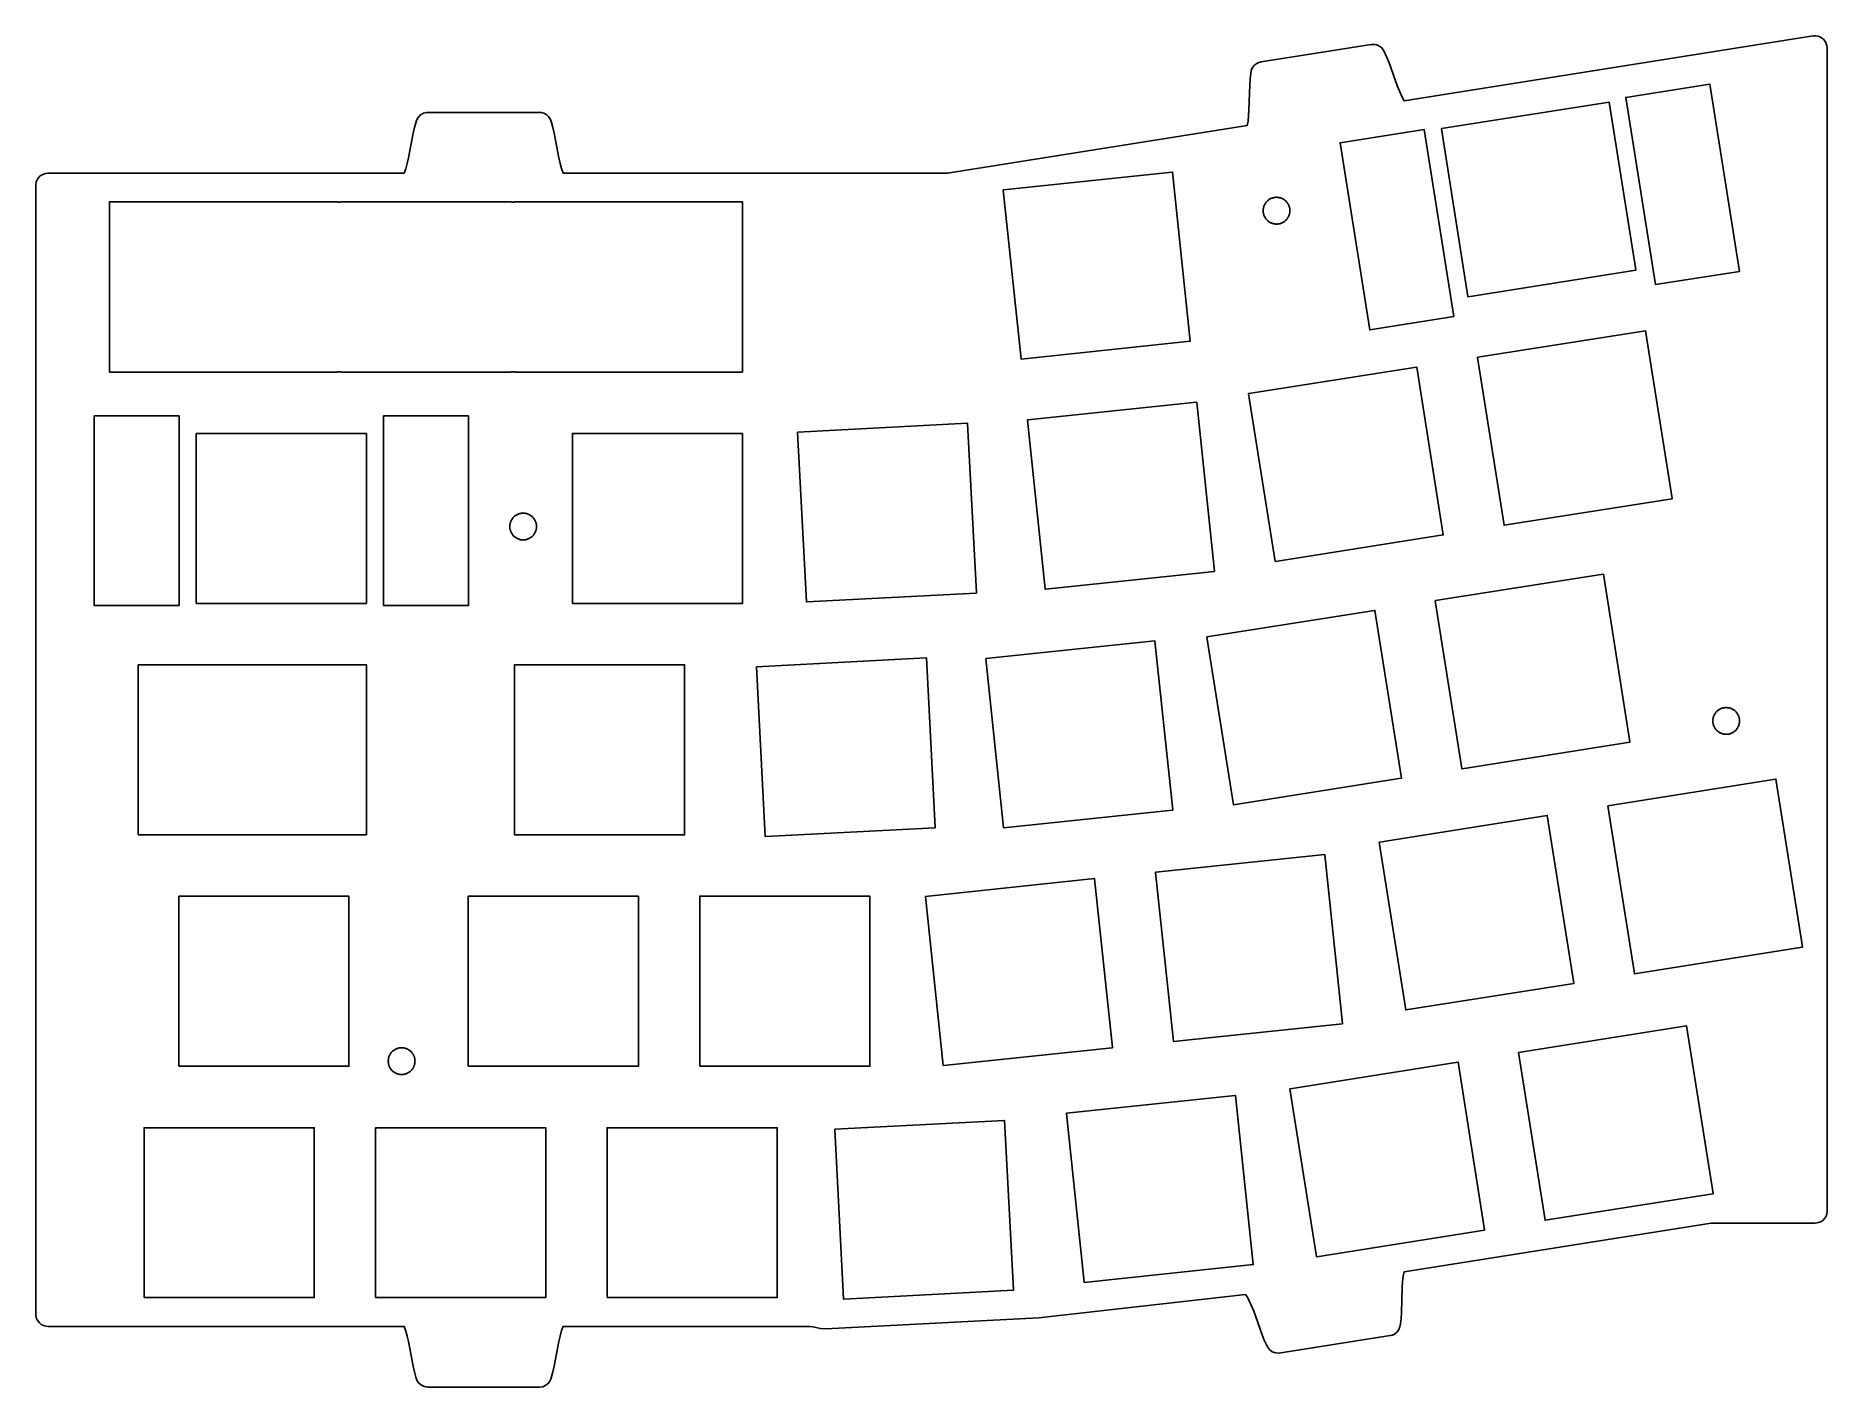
# Model space of a CAD drawing. Header units: millimetres. Extents: x -2 to 145, y -5 to 106.
import ezdxf

# ---------------------------------------------------------------- set-up
doc = ezdxf.new("R2010")
doc.units = ezdxf.units.MM
for name, color, linetype in [('PLATE_OUTLINE', 7, 'Continuous'), ('STAB_CLEARANCE', 1, 'Continuous'), ('STANDOFF_HOLES', 5, 'Continuous'), ('SWITCH_CUTOUTS', 3, 'Continuous')]:
    doc.layers.add(name, color=color, linetype=linetype)

msp = doc.modelspace()

# ---------------------------------------------------------------- linework, layer by layer
at = {"layer": 'PLATE_OUTLINE'}
msp.add_lwpolyline([(28.22, 95.09), (28.34, 95.44), (28.46, 95.88), (28.56, 96.34), (28.95, 98.37), (29.05, 98.84), (29.22, 99.42), (29.36, 99.68), (29.55, 99.88), (29.8, 100.02), (30.07, 100.09), (39.33, 100.09), (39.52, 100.08), (39.71, 100.02), (39.95, 99.88), (40.09, 99.75), (40.24, 99.51), (40.33, 99.27), (40.45, 98.84), (40.56, 98.37), (40.94, 96.34), (41.04, 95.88), (41.15, 95.47), (41.29, 95.1), (72.92, 95.1), (97.58, 99.01), (97.65, 99.36), (97.7, 99.82), (97.73, 100.29), (97.79, 102.35), (97.82, 102.83), (97.87, 103.28), (97.92, 103.53), (98.03, 103.79), (98.22, 104.01), (98.37, 104.12), (98.54, 104.2), (98.73, 104.25), (107.78, 105.68), (108.06, 105.69), (108.25, 105.64), (108.42, 105.57), (108.65, 105.4), (108.82, 105.17), (109.08, 104.62), (109.26, 104.17), (109.95, 102.23), (110.13, 101.79), (110.3, 101.4), (110.49, 101.05), (144.15, 106.38), (144.34, 106.39), (144.53, 106.37), (144.72, 106.31), (144.88, 106.21), (145.03, 106.09), (145.2, 105.85), (145.29, 105.58), (145.31, 105.39), (145.31, 9.67), (145.27, 9.38), (145.14, 9.11), (144.94, 8.89), (144.78, 8.78), (144.6, 8.71), (144.31, 8.67), (135.76, 8.66), (110.49, 4.65), (110.42, 4.29), (110.37, 3.83), (110.34, 3.36), (110.28, 1.3), (110.25, 0.82), (110.2, 0.38), (110.15, 0.12), (110.04, -0.14), (109.92, -0.29), (109.7, -0.47), (109.53, -0.55), (109.35, -0.59), (100.2, -2.04), (99.92, -2.02), (99.65, -1.92), (99.42, -1.75), (99.26, -1.52), (98.99, -0.97), (98.81, -0.52), (98.12, 1.42), (97.94, 1.86), (97.75, 2.28), (97.6, 2.56), (97.45, 2.78), (80.43, 0.88), (62.91, -0.03), (62.47, -0.01), (61.85, 0.14), (61.56, 0.16), (41.29, 0.16), (41.16, -0.18), (41.04, -0.63), (40.94, -1.09), (40.56, -3.11), (40.45, -3.59), (40.28, -4.17), (40.2, -4.34), (40.09, -4.5), (39.87, -4.68), (39.62, -4.8), (39.34, -4.84), (30.17, -4.84), (29.98, -4.82), (29.8, -4.77), (29.63, -4.68), (29.42, -4.5), (29.26, -4.26), (29.17, -4.02), (29.05, -3.59), (28.95, -3.11), (28.56, -1.09), (28.46, -0.63), (28.35, -0.22), (28.22, 0.16), (-1.1, 0.16), (-1.39, 0.2), (-1.66, 0.33), (-1.81, 0.45), (-1.98, 0.69), (-2.06, 0.87), (-2.1, 1.16), (-2.1, 94.09), (-2.06, 94.38), (-1.93, 94.65), (-1.73, 94.86), (-1.48, 95.01), (-1.3, 95.07), (-1.1, 95.09), (28.22, 95.09)], close=True, dxfattribs=at)
at = {"layer": 'STAB_CLEARANCE'}
for points in [[(138.1, 87), (131.19, 85.91), (128.74, 101.32), (135.66, 102.41), (138.1, 87)], [(114.58, 83.28), (107.67, 82.18), (105.23, 97.59), (112.14, 98.69), (114.58, 83.28)], [(2.69, 75.11), (9.69, 75.11), (9.69, 59.51), (2.69, 59.51), (2.69, 75.11)], [(26.5, 75.11), (33.5, 75.11), (33.5, 59.51), (26.5, 59.51), (26.5, 75.11)]]:
    msp.add_lwpolyline(points, close=True, dxfattribs=at)
at = {"layer": 'STANDOFF_HOLES'}
for points in [[(101.1, 92), (101.1, 91.95), (101.09, 91.89), (101.09, 91.84), (101.08, 91.79), (101.07, 91.73), (101.05, 91.68), (101.04, 91.63), (101.02, 91.58), (100.99, 91.53), (100.97, 91.48), (100.94, 91.43), (100.91, 91.39), (100.88, 91.34), (100.85, 91.3), (100.82, 91.26), (100.78, 91.22), (100.74, 91.18), (100.7, 91.15), (100.66, 91.12), (100.61, 91.09), (100.57, 91.06), (100.52, 91.03), (100.47, 91.01), (100.42, 90.98), (100.37, 90.96), (100.32, 90.95), (100.27, 90.93), (100.21, 90.92), (100.16, 90.91), (100.11, 90.91), (100.05, 90.9), (100, 90.9), (99.95, 90.9), (99.89, 90.91), (99.84, 90.91), (99.79, 90.92), (99.73, 90.93), (99.68, 90.95), (99.63, 90.96), (99.58, 90.98), (99.53, 91.01), (99.48, 91.03), (99.43, 91.06), (99.39, 91.09), (99.34, 91.12), (99.3, 91.15), (99.26, 91.18), (99.22, 91.22), (99.18, 91.26), (99.15, 91.3), (99.12, 91.34), (99.09, 91.39), (99.06, 91.43), (99.03, 91.48), (99.01, 91.53), (98.98, 91.58), (98.96, 91.63), (98.95, 91.68), (98.93, 91.73), (98.92, 91.79), (98.91, 91.84), (98.91, 91.89), (98.9, 91.95), (98.9, 92), (98.9, 92.05), (98.91, 92.11), (98.91, 92.16), (98.92, 92.21), (98.93, 92.27), (98.95, 92.32), (98.96, 92.37), (98.98, 92.42), (99.01, 92.47), (99.03, 92.52), (99.06, 92.57), (99.09, 92.61), (99.12, 92.66), (99.15, 92.7), (99.18, 92.74), (99.22, 92.78), (99.26, 92.82), (99.3, 92.85), (99.34, 92.88), (99.39, 92.91), (99.43, 92.94), (99.48, 92.97), (99.53, 92.99), (99.58, 93.02), (99.63, 93.04), (99.68, 93.05), (99.73, 93.07), (99.79, 93.08), (99.84, 93.09), (99.89, 93.09), (99.95, 93.1), (100, 93.1), (100.05, 93.1), (100.11, 93.09), (100.16, 93.09), (100.21, 93.08), (100.27, 93.07), (100.32, 93.05), (100.37, 93.04), (100.42, 93.02), (100.47, 92.99), (100.52, 92.97), (100.57, 92.94), (100.61, 92.91), (100.66, 92.88), (100.7, 92.85), (100.74, 92.82), (100.78, 92.78), (100.82, 92.74), (100.85, 92.7), (100.88, 92.66), (100.91, 92.61), (100.94, 92.57), (100.97, 92.52), (100.99, 92.47), (101.02, 92.42), (101.04, 92.37), (101.05, 92.32), (101.07, 92.27), (101.08, 92.21), (101.09, 92.16), (101.09, 92.11), (101.1, 92.05), (101.1, 92)], [(39.1, 66), (39.1, 65.95), (39.09, 65.89), (39.09, 65.84), (39.08, 65.79), (39.07, 65.73), (39.05, 65.68), (39.04, 65.63), (39.02, 65.58), (38.99, 65.53), (38.97, 65.48), (38.94, 65.43), (38.91, 65.39), (38.88, 65.34), (38.85, 65.3), (38.82, 65.26), (38.78, 65.22), (38.74, 65.18), (38.7, 65.15), (38.66, 65.12), (38.61, 65.09), (38.57, 65.06), (38.52, 65.03), (38.47, 65.01), (38.42, 64.98), (38.37, 64.96), (38.32, 64.95), (38.27, 64.93), (38.21, 64.92), (38.16, 64.91), (38.11, 64.91), (38.05, 64.9), (38, 64.9), (37.95, 64.9), (37.89, 64.91), (37.84, 64.91), (37.79, 64.92), (37.73, 64.93), (37.68, 64.95), (37.63, 64.96), (37.58, 64.98), (37.53, 65.01), (37.48, 65.03), (37.43, 65.06), (37.39, 65.09), (37.34, 65.12), (37.3, 65.15), (37.26, 65.18), (37.22, 65.22), (37.18, 65.26), (37.15, 65.3), (37.12, 65.34), (37.09, 65.39), (37.06, 65.43), (37.03, 65.48), (37.01, 65.53), (36.98, 65.58), (36.96, 65.63), (36.95, 65.68), (36.93, 65.73), (36.92, 65.79), (36.91, 65.84), (36.91, 65.89), (36.9, 65.95), (36.9, 66), (36.9, 66.05), (36.91, 66.11), (36.91, 66.16), (36.92, 66.21), (36.93, 66.27), (36.95, 66.32), (36.96, 66.37), (36.98, 66.42), (37.01, 66.47), (37.03, 66.52), (37.06, 66.57), (37.09, 66.61), (37.12, 66.66), (37.15, 66.7), (37.18, 66.74), (37.22, 66.78), (37.26, 66.82), (37.3, 66.85), (37.34, 66.88), (37.39, 66.91), (37.43, 66.94), (37.48, 66.97), (37.53, 66.99), (37.58, 67.02), (37.63, 67.04), (37.68, 67.05), (37.73, 67.07), (37.79, 67.08), (37.84, 67.09), (37.89, 67.09), (37.95, 67.1), (38, 67.1), (38.05, 67.1), (38.11, 67.09), (38.16, 67.09), (38.21, 67.08), (38.27, 67.07), (38.32, 67.05), (38.37, 67.04), (38.42, 67.02), (38.47, 66.99), (38.52, 66.97), (38.57, 66.94), (38.61, 66.91), (38.66, 66.88), (38.7, 66.85), (38.74, 66.82), (38.78, 66.78), (38.82, 66.74), (38.85, 66.7), (38.88, 66.66), (38.91, 66.61), (38.94, 66.57), (38.97, 66.52), (38.99, 66.47), (39.02, 66.42), (39.04, 66.37), (39.05, 66.32), (39.07, 66.27), (39.08, 66.21), (39.09, 66.16), (39.09, 66.11), (39.1, 66.05), (39.1, 66)], [(138.1, 50), (138.1, 49.95), (138.09, 49.89), (138.09, 49.84), (138.08, 49.79), (138.07, 49.73), (138.05, 49.68), (138.04, 49.63), (138.02, 49.58), (137.99, 49.53), (137.97, 49.48), (137.94, 49.43), (137.91, 49.39), (137.88, 49.34), (137.85, 49.3), (137.82, 49.26), (137.78, 49.22), (137.74, 49.18), (137.7, 49.15), (137.66, 49.12), (137.61, 49.09), (137.57, 49.06), (137.52, 49.03), (137.47, 49.01), (137.42, 48.98), (137.37, 48.96), (137.32, 48.95), (137.27, 48.93), (137.21, 48.92), (137.16, 48.91), (137.11, 48.91), (137.05, 48.9), (137, 48.9), (136.95, 48.9), (136.89, 48.91), (136.84, 48.91), (136.79, 48.92), (136.73, 48.93), (136.68, 48.95), (136.63, 48.96), (136.58, 48.98), (136.53, 49.01), (136.48, 49.03), (136.43, 49.06), (136.39, 49.09), (136.34, 49.12), (136.3, 49.15), (136.26, 49.18), (136.22, 49.22), (136.18, 49.26), (136.15, 49.3), (136.12, 49.34), (136.09, 49.39), (136.06, 49.43), (136.03, 49.48), (136.01, 49.53), (135.98, 49.58), (135.96, 49.63), (135.95, 49.68), (135.93, 49.73), (135.92, 49.79), (135.91, 49.84), (135.91, 49.89), (135.9, 49.95), (135.9, 50), (135.9, 50.05), (135.91, 50.11), (135.91, 50.16), (135.92, 50.21), (135.93, 50.27), (135.95, 50.32), (135.96, 50.37), (135.98, 50.42), (136.01, 50.47), (136.03, 50.52), (136.06, 50.57), (136.09, 50.61), (136.12, 50.66), (136.15, 50.7), (136.18, 50.74), (136.22, 50.78), (136.26, 50.82), (136.3, 50.85), (136.34, 50.88), (136.39, 50.91), (136.43, 50.94), (136.48, 50.97), (136.53, 50.99), (136.58, 51.02), (136.63, 51.04), (136.68, 51.05), (136.73, 51.07), (136.79, 51.08), (136.84, 51.09), (136.89, 51.09), (136.95, 51.1), (137, 51.1), (137.05, 51.1), (137.11, 51.09), (137.16, 51.09), (137.21, 51.08), (137.27, 51.07), (137.32, 51.05), (137.37, 51.04), (137.42, 51.02), (137.47, 50.99), (137.52, 50.97), (137.57, 50.94), (137.61, 50.91), (137.66, 50.88), (137.7, 50.85), (137.74, 50.82), (137.78, 50.78), (137.82, 50.74), (137.85, 50.7), (137.88, 50.66), (137.91, 50.61), (137.94, 50.57), (137.97, 50.52), (137.99, 50.47), (138.02, 50.42), (138.04, 50.37), (138.05, 50.32), (138.07, 50.27), (138.08, 50.21), (138.09, 50.16), (138.09, 50.11), (138.1, 50.05), (138.1, 50)], [(29.1, 22), (29.1, 21.95), (29.09, 21.89), (29.09, 21.84), (29.08, 21.79), (29.07, 21.73), (29.05, 21.68), (29.04, 21.63), (29.02, 21.58), (28.99, 21.53), (28.97, 21.48), (28.94, 21.43), (28.91, 21.39), (28.88, 21.34), (28.85, 21.3), (28.82, 21.26), (28.78, 21.22), (28.74, 21.18), (28.7, 21.15), (28.66, 21.12), (28.61, 21.09), (28.57, 21.06), (28.52, 21.03), (28.47, 21.01), (28.42, 20.98), (28.37, 20.96), (28.32, 20.95), (28.27, 20.93), (28.21, 20.92), (28.16, 20.91), (28.11, 20.91), (28.05, 20.9), (28, 20.9), (27.95, 20.9), (27.89, 20.91), (27.84, 20.91), (27.79, 20.92), (27.73, 20.93), (27.68, 20.95), (27.63, 20.96), (27.58, 20.98), (27.53, 21.01), (27.48, 21.03), (27.43, 21.06), (27.39, 21.09), (27.34, 21.12), (27.3, 21.15), (27.26, 21.18), (27.22, 21.22), (27.18, 21.26), (27.15, 21.3), (27.12, 21.34), (27.09, 21.39), (27.06, 21.43), (27.03, 21.48), (27.01, 21.53), (26.98, 21.58), (26.96, 21.63), (26.95, 21.68), (26.93, 21.73), (26.92, 21.79), (26.91, 21.84), (26.91, 21.89), (26.9, 21.95), (26.9, 22), (26.9, 22.05), (26.91, 22.11), (26.91, 22.16), (26.92, 22.21), (26.93, 22.27), (26.95, 22.32), (26.96, 22.37), (26.98, 22.42), (27.01, 22.47), (27.03, 22.52), (27.06, 22.57), (27.09, 22.61), (27.12, 22.66), (27.15, 22.7), (27.18, 22.74), (27.22, 22.78), (27.26, 22.82), (27.3, 22.85), (27.34, 22.88), (27.39, 22.91), (27.43, 22.94), (27.48, 22.97), (27.53, 22.99), (27.58, 23.02), (27.63, 23.04), (27.68, 23.05), (27.73, 23.07), (27.79, 23.08), (27.84, 23.09), (27.89, 23.09), (27.95, 23.1), (28, 23.1), (28.05, 23.1), (28.11, 23.09), (28.16, 23.09), (28.21, 23.08), (28.27, 23.07), (28.32, 23.05), (28.37, 23.04), (28.42, 23.02), (28.47, 22.99), (28.52, 22.97), (28.57, 22.94), (28.61, 22.91), (28.66, 22.88), (28.7, 22.85), (28.74, 22.82), (28.78, 22.78), (28.82, 22.74), (28.85, 22.7), (28.88, 22.66), (28.91, 22.61), (28.94, 22.57), (28.97, 22.52), (28.99, 22.47), (29.02, 22.42), (29.04, 22.37), (29.05, 22.32), (29.07, 22.27), (29.08, 22.21), (29.09, 22.16), (29.09, 22.11), (29.1, 22.05), (29.1, 22)]]:
    msp.add_lwpolyline(points, close=True, dxfattribs=at)
at = {"layer": 'SWITCH_CUTOUTS'}
for points in [[(113.55, 98.74), (113.57, 98.75), (127.37, 100.93), (127.38, 100.93), (127.38, 100.92), (129.57, 87.12), (129.57, 87.11), (129.56, 87.1), (115.76, 84.92), (115.74, 84.92), (115.74, 84.93), (113.56, 98.73), (113.55, 98.74)], [(77.51, 93.71), (77.53, 93.71), (91.42, 95.17), (91.44, 95.18), (91.44, 95.16), (92.9, 81.27), (92.9, 81.25), (92.89, 81.25), (78.99, 79.79), (78.98, 79.79), (78.98, 79.8), (77.51, 93.7), (77.51, 93.71)], [(3.95, 78.73), (3.95, 78.74), (3.95, 92.71), (3.95, 92.72), (3.97, 92.72), (22.7, 92.72), (22.71, 92.72), (22.72, 92.72), (22.77, 92.71), (22.83, 92.71), (22.89, 92.71), (22.95, 92.71), (23, 92.72), (23, 92.72), (23.02, 92.72), (36.99, 92.72), (37, 92.72), (37, 92.72), (37.06, 92.71), (37.12, 92.71), (37.18, 92.71), (37.24, 92.71), (37.29, 92.72), (37.29, 92.72), (37.31, 92.72), (56.04, 92.72), (56.05, 92.72), (56.05, 92.71), (56.05, 78.74), (56.05, 78.73), (56.04, 78.72), (37.31, 78.72), (37.29, 78.73), (37.29, 78.73), (37.24, 78.74), (37.18, 78.74), (37.12, 78.74), (37.06, 78.74), (37, 78.73), (37, 78.73), (36.99, 78.72), (23.02, 78.72), (23, 78.73), (23, 78.73), (22.95, 78.74), (22.89, 78.74), (22.83, 78.74), (22.77, 78.74), (22.72, 78.73), (22.71, 78.73), (22.7, 78.72), (3.97, 78.72), (3.95, 78.73)], [(116.53, 79.93), (116.55, 79.93), (130.35, 82.12), (130.36, 82.12), (130.36, 82.1), (132.55, 68.31), (132.55, 68.29), (132.54, 68.29), (118.74, 66.1), (118.72, 66.1), (118.72, 66.12), (116.54, 79.91), (116.53, 79.93)], [(97.7, 76.95), (97.71, 76.95), (111.51, 79.13), (111.52, 79.14), (111.53, 79.12), (113.71, 65.32), (113.71, 65.31), (113.7, 65.31), (99.9, 63.12), (99.89, 63.12), (99.88, 63.13), (97.7, 76.93), (97.7, 76.95)], [(79.51, 74.77), (79.52, 74.77), (93.41, 76.23), (93.43, 76.23), (93.43, 76.22), (94.89, 62.32), (94.89, 62.31), (94.88, 62.31), (80.98, 60.85), (80.97, 60.84), (80.97, 60.86), (79.51, 74.75), (79.51, 74.77)], [(60.59, 73.77), (60.61, 73.77), (74.56, 74.5), (74.57, 74.5), (74.57, 74.49), (75.3, 60.54), (75.3, 60.53), (75.29, 60.52), (61.34, 59.79), (61.32, 59.79), (61.32, 59.81), (60.59, 73.76), (60.59, 73.77)], [(11.1, 73.67), (11.11, 73.67), (25.08, 73.67), (25.1, 73.67), (25.1, 73.66), (25.1, 59.69), (25.1, 59.68), (25.08, 59.67), (11.11, 59.67), (11.1, 59.68), (11.1, 59.69), (11.1, 73.66), (11.1, 73.67)], [(42.05, 59.68), (42.05, 59.69), (42.05, 73.66), (42.05, 73.67), (42.07, 73.67), (56.04, 73.67), (56.05, 73.67), (56.05, 73.66), (56.05, 59.69), (56.05, 59.68), (56.04, 59.67), (42.07, 59.67), (42.05, 59.68)], [(113.06, 59.89), (113.08, 59.9), (126.87, 62.08), (126.89, 62.08), (126.89, 62.07), (129.08, 48.27), (129.08, 48.26), (129.06, 48.25), (115.27, 46.07), (115.25, 46.07), (115.25, 46.08), (113.06, 59.88), (113.06, 59.89)], [(94.26, 56.92), (94.27, 56.92), (108.07, 59.1), (108.09, 59.11), (108.09, 59.09), (110.27, 45.29), (110.28, 45.28), (110.26, 45.28), (96.46, 43.09), (96.45, 43.09), (96.45, 43.1), (94.26, 56.9), (94.26, 56.92)], [(76.07, 55.12), (76.08, 55.13), (89.97, 56.59), (89.99, 56.59), (89.99, 56.57), (91.45, 42.68), (91.45, 42.66), (91.44, 42.66), (77.54, 41.2), (77.53, 41.2), (77.53, 41.22), (76.07, 55.11), (76.07, 55.12)], [(6.34, 40.63), (6.33, 40.64), (6.33, 54.61), (6.34, 54.62), (6.35, 54.62), (25.08, 54.62), (25.1, 54.62), (25.1, 54.61), (25.1, 40.64), (25.1, 40.63), (25.08, 40.62), (6.35, 40.62), (6.34, 40.63)], [(37.29, 40.63), (37.29, 40.64), (37.29, 54.61), (37.29, 54.62), (37.31, 54.62), (51.28, 54.62), (51.29, 54.62), (51.29, 54.61), (51.29, 40.64), (51.29, 40.63), (51.28, 40.62), (37.31, 40.62), (37.29, 40.63)], [(57.2, 54.46), (57.21, 54.46), (71.16, 55.19), (71.18, 55.19), (71.18, 55.18), (71.91, 41.23), (71.91, 41.21), (71.9, 41.21), (57.95, 40.48), (57.93, 40.48), (57.93, 40.49), (57.2, 54.45), (57.2, 54.46)], [(127.26, 43.02), (127.27, 43.02), (141.07, 45.21), (141.09, 45.21), (141.09, 45.2), (143.28, 31.4), (143.28, 31.38), (143.26, 31.38), (129.46, 29.19), (129.45, 29.19), (129.45, 29.21), (127.26, 43.01), (127.26, 43.02)], [(108.45, 40.03), (108.46, 40.03), (122.26, 42.22), (122.28, 42.22), (122.28, 42.21), (124.46, 28.41), (124.47, 28.39), (124.45, 28.39), (110.65, 26.21), (110.64, 26.2), (110.64, 26.22), (108.45, 40.02), (108.45, 40.03)], [(90.05, 37.55), (90.06, 37.55), (103.96, 39.01), (103.97, 39.01), (103.97, 38.99), (105.43, 25.1), (105.43, 25.09), (105.42, 25.08), (91.53, 23.62), (91.51, 23.62), (91.51, 23.64), (90.05, 37.53), (90.05, 37.55)], [(71.11, 35.56), (71.12, 35.56), (85.01, 37.02), (85.03, 37.02), (85.03, 37.01), (86.49, 23.12), (86.49, 23.1), (86.48, 23.1), (72.58, 21.64), (72.57, 21.64), (72.57, 21.65), (71.11, 35.55), (71.11, 35.56)], [(9.67, 21.58), (9.67, 21.59), (9.67, 35.56), (9.67, 35.57), (9.68, 35.58), (23.65, 35.58), (23.67, 35.57), (23.67, 35.56), (23.67, 21.59), (23.67, 21.58), (23.65, 21.58), (9.68, 21.58), (9.67, 21.58)], [(33.48, 21.58), (33.48, 21.59), (33.48, 35.56), (33.48, 35.57), (33.49, 35.58), (47.47, 35.58), (47.48, 35.57), (47.48, 35.56), (47.48, 21.59), (47.48, 21.58), (47.47, 21.58), (33.49, 21.58), (33.48, 21.58)], [(52.53, 21.58), (52.53, 21.59), (52.53, 35.56), (52.53, 35.57), (52.54, 35.58), (66.52, 35.58), (66.53, 35.57), (66.53, 35.56), (66.53, 21.59), (66.53, 21.58), (66.52, 21.58), (52.54, 21.58), (52.53, 21.58)], [(119.9, 22.72), (119.92, 22.72), (133.72, 24.91), (133.73, 24.91), (133.73, 24.9), (135.92, 11.1), (135.92, 11.08), (135.91, 11.08), (122.11, 8.9), (122.09, 8.89), (122.09, 8.91), (119.9, 22.71), (119.9, 22.72)], [(101.1, 19.73), (101.11, 19.73), (114.91, 21.92), (114.93, 21.92), (114.93, 21.9), (117.11, 8.1), (117.12, 8.09), (117.1, 8.09), (103.3, 5.9), (103.29, 5.9), (103.29, 5.91), (101.1, 19.71), (101.1, 19.73)], [(82.7, 17.71), (82.71, 17.71), (96.6, 19.17), (96.62, 19.17), (96.62, 19.16), (98.08, 5.26), (98.08, 5.25), (98.07, 5.25), (84.17, 3.79), (84.16, 3.78), (84.16, 3.8), (82.7, 17.69), (82.7, 17.71)], [(6.81, 2.53), (6.81, 2.54), (6.81, 16.51), (6.81, 16.52), (6.82, 16.52), (20.8, 16.52), (20.81, 16.52), (20.81, 16.51), (20.81, 2.54), (20.81, 2.53), (20.8, 2.53), (6.82, 2.53), (6.81, 2.53)], [(25.86, 2.53), (25.86, 2.54), (25.86, 16.51), (25.86, 16.52), (25.87, 16.52), (39.85, 16.52), (39.86, 16.52), (39.86, 16.51), (39.86, 2.54), (39.86, 2.53), (39.85, 2.53), (25.87, 2.53), (25.86, 2.53)], [(44.91, 2.53), (44.91, 2.54), (44.91, 16.51), (44.91, 16.52), (44.92, 16.52), (58.9, 16.52), (58.91, 16.52), (58.91, 16.51), (58.91, 2.54), (58.91, 2.53), (58.9, 2.53), (44.92, 2.53), (44.91, 2.53)], [(63.64, 16.39), (63.65, 16.39), (77.6, 17.12), (77.62, 17.12), (77.62, 17.11), (78.35, 3.16), (78.35, 3.14), (78.34, 3.14), (64.38, 2.41), (64.37, 2.41), (64.37, 2.43), (63.64, 16.38), (63.64, 16.39)]]:
    msp.add_lwpolyline(points, close=True, dxfattribs=at)

doc.saveas('drawing.dxf')
